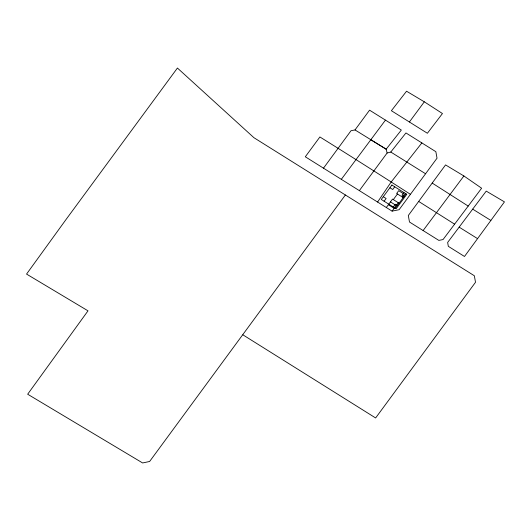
<?xml version="1.0" encoding="UTF-8"?>
<svg xmlns="http://www.w3.org/2000/svg" width="531" height="531" viewBox="0 0 531 531"><rect width="100%" height="100%" fill="white"/><g stroke="black" fill="none" stroke-linecap="round" stroke-linejoin="round"><path stroke-width="0.8" d="M377.587 202.045L391.042 182.179L421.866 142.919M323.492 168.168L351.018 130.719L355.007 129.936L369.563 110.169L401.336 130.055L386.156 149.171L387.106 153.021L359.341 190.622M242.866 334.815L375.629 417.963L475.51 282.273L474.349 275.762L253.944 137.708L177.42 68.041L65.837 219.774L26.55 274.082L88.007 310.834L27.665 394.221L142.627 462.959L149.623 461.479L345.376 194.977M477.561 238.631L504.45 201.88L486.237 191.114L447.646 242.441L448.323 246.338L464.499 256.48L477.561 238.631L459.149 227.149M418.68 201.428L445.549 164.915L463.888 175.967L481.624 188.22L443.033 239.567L438.832 240.39L409.487 222.018L408.319 215.5L418.68 201.428L454.602 224.168M385.453 120.119L341.32 179.332M384.099 201.222L386.11 198.494L383.296 196.729M394.732 186.786L392.721 189.521L389.9 187.755M386.316 207.515L392.515 199.098L399.086 203.22M393.318 199.603L397.447 194.001M393.332 207.01L395.343 204.276L397.374 205.55M403.965 192.574L401.954 195.302L403.978 196.576M410.43 194.326C380.375 175.011 350.254 155.815 319.894 136.965L305.305 156.784L392.084 211.126L398.283 202.716M402.412 197.107L404.476 194.306L398.708 190.689L396.644 193.496L403.215 197.612M395.363 208.278L405.989 193.842M409.394 121.991L424.315 101.819L442.456 113.534L427.389 133.261L391.393 110.72L406.547 91.213L424.315 101.819M423.107 230.56L463.888 175.967M387.106 153.021L390.783 152.039L405.95 132.949L435.851 151.687L437.02 158.198L399.093 209.718L392.084 211.126M370.665 139.699L386.156 149.171L355.007 129.936M472.69 209.134L490.876 220.438M425.57 173.756L390.783 152.039M390.444 201.906L396.219 205.524M388.38 204.707L394.148 208.325M468.196 206.088L432.194 183.062M391.911 185.02L381.278 199.457L396.153 208.776L406.786 194.339L391.911 185.02"/></g></svg>
